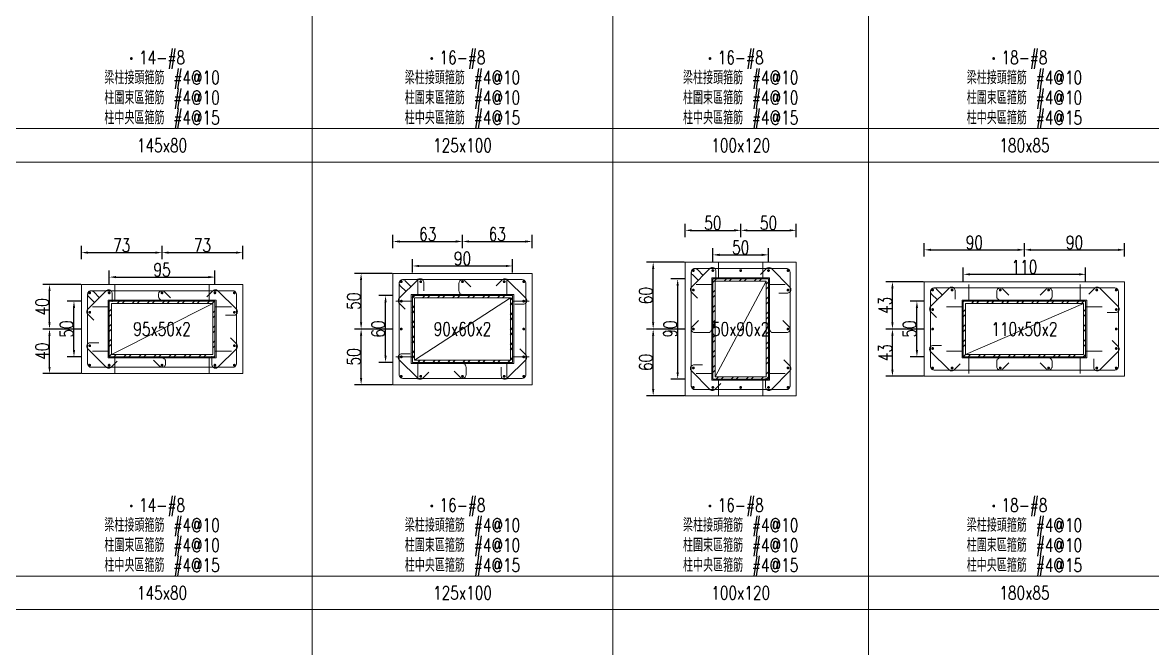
# Model space of a CAD drawing. Header units: millimetres. Extents: x 0 to 3905, y 0 to 8880.
# Drawn here: x 920 to 1935, y 7201 to 7763 of the extents above; entities that cross this region are included whole.
import ezdxf
from ezdxf.enums import TextEntityAlignment as Align

# ---------------------------------------------------------------- set-up
doc = ezdxf.new("R2010")
doc.units = ezdxf.units.MM
doc.layers.get('DEFPOINTS').update_dxf_attribs({"color": 3})
for name, color, linetype in [('Hatch線', 6, 'Continuous'), ('主筋斷面', 2, 'Continuous'), ('文字-主筋根數', 7, 'Continuous'), ('文字-剪力筋 中央區', 7, 'Continuous'), ('文字-剪力筋-BC', 7, 'Continuous'), ('文字-剪力筋-圍束區', 7, 'Continuous'), ('文字-斷面尺寸', 7, 'Continuous'), ('文字-輔助字', 7, 'Continuous'), ('柱斷面線', 4, 'Continuous'), ('標註字', 4, 'Continuous'), ('箍筋線', 1, 'Continuous'), ('網格線', 7, 'Continuous'), ('鋼柱', 11, 'Continuous')]:
    doc.layers.add(name, color=color, linetype=linetype)
doc.styles.add('note', font='txt.shx', dxfattribs={"width": 0.75, "height": 12})
doc.styles.add('txt', font='txt.shx', dxfattribs={"height": 0.2, "bigfont": 'chineset.shx'})
doc.dimstyles.new('RCAD_DIM', dxfattribs={"dimtxt": 12, "dimasz": 6, "dimexe": 6, "dimexo": 0.625, "dimtad": 1, "dimdec": 0, "dimdsep": 46, "dimtxsty": 'note', "dimcen": 2.5, "dimclrd": 256, "dimclre": 256, "dimclrt": 256, "dimadec": 0, "dimazin": 0, "dimtfac": 1, "dimtmove": 0, "dimatfit": 3, "dimfxl": 0, "dimtolj": 1, "dimarcsym": 0})

# ---------------------------------------------------------------- blocks, each defined once
blk = doc.blocks.new('*D654')
at = {"layer": 'DEFPOINTS', "color": 0}
for p in [(1092.5, 7534.625), (997.5, 7528), (1092.5, 7528)]:
    blk.add_point(p, dxfattribs=at)
at = {"layer": '標註字', "lineweight": -2}
for p, q in [((997.5, 7528.625), (997.5, 7540.625)), ((1003.5, 7534.625), (1086.5, 7534.625)), ((1092.5, 7528.625), (1092.5, 7540.625))]:
    blk.add_line(p, q, dxfattribs=at)
at = {"layer": '標註字'}
for points in [[(1003.5, 7535.625), (1003.5, 7533.625), (997.5, 7534.625)], [(1086.5, 7533.625), (1086.5, 7535.625), (1092.5, 7534.625)]]:
    blk.add_solid(points, dxfattribs=at)
at = {"layer": '標註字', "insert": (1045, 7541.25), "char_height": 12, "attachment_point": 5, "style": 'note'}
blk.add_mtext('\\A1;95', dxfattribs=at)
blk = doc.blocks.new('*D655')
at = {"layer": 'DEFPOINTS', "color": 0}
for p in [(965.875, 7513), (972.5, 7513), (972.5, 7463)]:
    blk.add_point(p, dxfattribs=at)
at = {"layer": '標註字', "lineweight": -2}
for p, q in [((971.875, 7513), (959.875, 7513)), ((965.875, 7469), (965.875, 7507)), ((971.875, 7463), (959.875, 7463))]:
    blk.add_line(p, q, dxfattribs=at)
at = {"layer": '標註字'}
for points in [[(966.875, 7507), (964.875, 7507), (965.875, 7513)], [(964.875, 7469), (966.875, 7469), (965.875, 7463)]]:
    blk.add_solid(points, dxfattribs=at)
at = {"layer": '標註字', "insert": (959.25, 7488), "char_height": 12, "attachment_point": 5, "rotation": 90, "style": 'note'}
blk.add_mtext('\\A1;50', dxfattribs=at)
blk = doc.blocks.new('*D656')
at = {"layer": 'DEFPOINTS', "color": 0}
for p in [(1045, 7556.625), (972.5, 7550), (1045, 7550)]:
    blk.add_point(p, dxfattribs=at)
at = {"layer": '標註字', "lineweight": -2}
for p, q in [((972.5, 7550.625), (972.5, 7562.625)), ((978.5, 7556.625), (1039, 7556.625)), ((1045, 7550.625), (1045, 7562.625))]:
    blk.add_line(p, q, dxfattribs=at)
at = {"layer": '標註字'}
for points in [[(978.5, 7557.625), (978.5, 7555.625), (972.5, 7556.625)], [(1039, 7555.625), (1039, 7557.625), (1045, 7556.625)]]:
    blk.add_solid(points, dxfattribs=at)
at = {"layer": '標註字', "insert": (1008.75, 7563.25), "char_height": 12, "attachment_point": 5, "style": 'note'}
blk.add_mtext('\\A1;73', dxfattribs=at)
blk = doc.blocks.new('*D657')
at = {"layer": 'DEFPOINTS', "color": 0}
for p in [(1117.5, 7556.625), (1045, 7550), (1117.5, 7550)]:
    blk.add_point(p, dxfattribs=at)
at = {"layer": '標註字', "lineweight": -2}
for p, q in [((1045, 7550.625), (1045, 7562.625)), ((1051, 7556.625), (1111.5, 7556.625)), ((1117.5, 7550.625), (1117.5, 7562.625))]:
    blk.add_line(p, q, dxfattribs=at)
at = {"layer": '標註字'}
for points in [[(1051, 7557.625), (1051, 7555.625), (1045, 7556.625)], [(1111.5, 7555.625), (1111.5, 7557.625), (1117.5, 7556.625)]]:
    blk.add_solid(points, dxfattribs=at)
at = {"layer": '標註字', "insert": (1081.25, 7563.25), "char_height": 12, "attachment_point": 5, "style": 'note'}
blk.add_mtext('\\A1;73', dxfattribs=at)
blk = doc.blocks.new('*D658')
at = {"layer": 'DEFPOINTS', "color": 0}
for p in [(943.875, 7488), (972.5, 7488), (972.5, 7448)]:
    blk.add_point(p, dxfattribs=at)
at = {"layer": '標註字', "lineweight": -2}
for p, q in [((971.875, 7488), (937.875, 7488)), ((943.875, 7454), (943.875, 7482)), ((971.875, 7448), (937.875, 7448))]:
    blk.add_line(p, q, dxfattribs=at)
at = {"layer": '標註字'}
for points in [[(944.875, 7482), (942.875, 7482), (943.875, 7488)], [(942.875, 7454), (944.875, 7454), (943.875, 7448)]]:
    blk.add_solid(points, dxfattribs=at)
at = {"layer": '標註字', "insert": (937.25, 7468), "char_height": 12, "attachment_point": 5, "rotation": 90, "style": 'note'}
blk.add_mtext('\\A1;40', dxfattribs=at)
blk = doc.blocks.new('*D659')
at = {"layer": 'DEFPOINTS', "color": 0}
for p in [(943.875, 7528), (972.5, 7528), (972.5, 7488)]:
    blk.add_point(p, dxfattribs=at)
at = {"layer": '標註字', "lineweight": -2}
for p, q in [((971.875, 7528), (937.875, 7528)), ((943.875, 7494), (943.875, 7522)), ((971.875, 7488), (937.875, 7488))]:
    blk.add_line(p, q, dxfattribs=at)
at = {"layer": '標註字'}
for points in [[(944.875, 7522), (942.875, 7522), (943.875, 7528)], [(942.875, 7494), (944.875, 7494), (943.875, 7488)]]:
    blk.add_solid(points, dxfattribs=at)
at = {"layer": '標註字', "insert": (937.25, 7508), "char_height": 12, "attachment_point": 5, "rotation": 90, "style": 'note'}
blk.add_mtext('\\A1;40', dxfattribs=at)
blk = doc.blocks.new('Circle_Filled')
at = {"const_width": 0.5}
blk.add_lwpolyline([(-0.25, 0, 1), (0.25, 0, 1)], format="xyb", close=True, dxfattribs=at)
blk = doc.blocks.new('*D786')
at = {"layer": 'DEFPOINTS', "color": 0}
for p in [(1360, 7544.625), (1270, 7538), (1360, 7538)]:
    blk.add_point(p, dxfattribs=at)
at = {"layer": '標註字', "lineweight": -2}
for p, q in [((1270, 7538.625), (1270, 7550.625)), ((1276, 7544.625), (1354, 7544.625)), ((1360, 7538.625), (1360, 7550.625))]:
    blk.add_line(p, q, dxfattribs=at)
at = {"layer": '標註字'}
for points in [[(1276, 7545.625), (1276, 7543.625), (1270, 7544.625)], [(1354, 7543.625), (1354, 7545.625), (1360, 7544.625)]]:
    blk.add_solid(points, dxfattribs=at)
at = {"layer": '標註字', "insert": (1315, 7551.25), "char_height": 12, "attachment_point": 5, "style": 'note'}
blk.add_mtext('\\A1;90', dxfattribs=at)
blk = doc.blocks.new('*D787')
at = {"layer": 'DEFPOINTS', "color": 0}
for p in [(1245.875, 7518), (1252.5, 7518), (1252.5, 7458)]:
    blk.add_point(p, dxfattribs=at)
at = {"layer": '標註字', "lineweight": -2}
for p, q in [((1251.875, 7518), (1239.875, 7518)), ((1245.875, 7464), (1245.875, 7512)), ((1251.875, 7458), (1239.875, 7458))]:
    blk.add_line(p, q, dxfattribs=at)
at = {"layer": '標註字'}
for points in [[(1246.875, 7512), (1244.875, 7512), (1245.875, 7518)], [(1244.875, 7464), (1246.875, 7464), (1245.875, 7458)]]:
    blk.add_solid(points, dxfattribs=at)
at = {"layer": '標註字', "insert": (1239.25, 7488), "char_height": 12, "attachment_point": 5, "rotation": 90, "style": 'note'}
blk.add_mtext('\\A1;60', dxfattribs=at)
blk = doc.blocks.new('*D788')
at = {"layer": 'DEFPOINTS', "color": 0}
for p in [(1315, 7566.625), (1252.5, 7560), (1315, 7560)]:
    blk.add_point(p, dxfattribs=at)
at = {"layer": '標註字', "lineweight": -2}
for p, q in [((1252.5, 7560.625), (1252.5, 7572.625)), ((1258.5, 7566.625), (1309, 7566.625)), ((1315, 7560.625), (1315, 7572.625))]:
    blk.add_line(p, q, dxfattribs=at)
at = {"layer": '標註字'}
for points in [[(1258.5, 7567.625), (1258.5, 7565.625), (1252.5, 7566.625)], [(1309, 7565.625), (1309, 7567.625), (1315, 7566.625)]]:
    blk.add_solid(points, dxfattribs=at)
at = {"layer": '標註字', "insert": (1283.75, 7573.25), "char_height": 12, "attachment_point": 5, "style": 'note'}
blk.add_mtext('\\A1;63', dxfattribs=at)
blk = doc.blocks.new('*D789')
at = {"layer": 'DEFPOINTS', "color": 0}
for p in [(1377.5, 7566.625), (1315, 7560), (1377.5, 7560)]:
    blk.add_point(p, dxfattribs=at)
at = {"layer": '標註字', "lineweight": -2}
for p, q in [((1315, 7560.625), (1315, 7572.625)), ((1321, 7566.625), (1371.5, 7566.625)), ((1377.5, 7560.625), (1377.5, 7572.625))]:
    blk.add_line(p, q, dxfattribs=at)
at = {"layer": '標註字'}
for points in [[(1321, 7567.625), (1321, 7565.625), (1315, 7566.625)], [(1371.5, 7565.625), (1371.5, 7567.625), (1377.5, 7566.625)]]:
    blk.add_solid(points, dxfattribs=at)
at = {"layer": '標註字', "insert": (1346.25, 7573.25), "char_height": 12, "attachment_point": 5, "style": 'note'}
blk.add_mtext('\\A1;63', dxfattribs=at)
blk = doc.blocks.new('*D790')
at = {"layer": 'DEFPOINTS', "color": 0}
for p in [(1223.875, 7488), (1252.5, 7488), (1252.5, 7438)]:
    blk.add_point(p, dxfattribs=at)
at = {"layer": '標註字', "lineweight": -2}
for p, q in [((1251.875, 7488), (1217.875, 7488)), ((1223.875, 7444), (1223.875, 7482)), ((1251.875, 7438), (1217.875, 7438))]:
    blk.add_line(p, q, dxfattribs=at)
at = {"layer": '標註字'}
for points in [[(1224.875, 7482), (1222.875, 7482), (1223.875, 7488)], [(1222.875, 7444), (1224.875, 7444), (1223.875, 7438)]]:
    blk.add_solid(points, dxfattribs=at)
at = {"layer": '標註字', "insert": (1217.25, 7463), "char_height": 12, "attachment_point": 5, "rotation": 90, "style": 'note'}
blk.add_mtext('\\A1;50', dxfattribs=at)
blk = doc.blocks.new('*D791')
at = {"layer": 'DEFPOINTS', "color": 0}
for p in [(1223.875, 7538), (1252.5, 7538), (1252.5, 7488)]:
    blk.add_point(p, dxfattribs=at)
at = {"layer": '標註字', "lineweight": -2}
for p, q in [((1251.875, 7538), (1217.875, 7538)), ((1223.875, 7494), (1223.875, 7532)), ((1251.875, 7488), (1217.875, 7488))]:
    blk.add_line(p, q, dxfattribs=at)
at = {"layer": '標註字'}
for points in [[(1224.875, 7532), (1222.875, 7532), (1223.875, 7538)], [(1222.875, 7494), (1224.875, 7494), (1223.875, 7488)]]:
    blk.add_solid(points, dxfattribs=at)
at = {"layer": '標註字', "insert": (1217.25, 7513), "char_height": 12, "attachment_point": 5, "rotation": 90, "style": 'note'}
blk.add_mtext('\\A1;50', dxfattribs=at)
blk = doc.blocks.new('*D918')
at = {"layer": 'DEFPOINTS', "color": 0}
for p in [(1590, 7554.625), (1540, 7548), (1590, 7548)]:
    blk.add_point(p, dxfattribs=at)
at = {"layer": '標註字', "lineweight": -2}
for p, q in [((1540, 7548.625), (1540, 7560.625)), ((1546, 7554.625), (1584, 7554.625)), ((1590, 7548.625), (1590, 7560.625))]:
    blk.add_line(p, q, dxfattribs=at)
at = {"layer": '標註字'}
for points in [[(1546, 7555.625), (1546, 7553.625), (1540, 7554.625)], [(1584, 7553.625), (1584, 7555.625), (1590, 7554.625)]]:
    blk.add_solid(points, dxfattribs=at)
at = {"layer": '標註字', "insert": (1565, 7561.25), "char_height": 12, "attachment_point": 5, "style": 'note'}
blk.add_mtext('\\A1;50', dxfattribs=at)
blk = doc.blocks.new('*D919')
at = {"layer": 'DEFPOINTS', "color": 0}
for p in [(1508.375, 7533), (1515, 7533), (1515, 7443)]:
    blk.add_point(p, dxfattribs=at)
at = {"layer": '標註字', "lineweight": -2}
for p, q in [((1514.375, 7533), (1502.375, 7533)), ((1508.375, 7449), (1508.375, 7527)), ((1514.375, 7443), (1502.375, 7443))]:
    blk.add_line(p, q, dxfattribs=at)
at = {"layer": '標註字'}
for points in [[(1509.375, 7527), (1507.375, 7527), (1508.375, 7533)], [(1507.375, 7449), (1509.375, 7449), (1508.375, 7443)]]:
    blk.add_solid(points, dxfattribs=at)
at = {"layer": '標註字', "insert": (1501.75, 7488), "char_height": 12, "attachment_point": 5, "rotation": 90, "style": 'note'}
blk.add_mtext('\\A1;90', dxfattribs=at)
blk = doc.blocks.new('*D920')
at = {"layer": 'DEFPOINTS', "color": 0}
for p in [(1565, 7576.625), (1515, 7570), (1565, 7570)]:
    blk.add_point(p, dxfattribs=at)
at = {"layer": '標註字', "lineweight": -2}
for p, q in [((1515, 7570.625), (1515, 7582.625)), ((1521, 7576.625), (1559, 7576.625)), ((1565, 7570.625), (1565, 7582.625))]:
    blk.add_line(p, q, dxfattribs=at)
at = {"layer": '標註字'}
for points in [[(1521, 7577.625), (1521, 7575.625), (1515, 7576.625)], [(1559, 7575.625), (1559, 7577.625), (1565, 7576.625)]]:
    blk.add_solid(points, dxfattribs=at)
at = {"layer": '標註字', "insert": (1540, 7583.25), "char_height": 12, "attachment_point": 5, "style": 'note'}
blk.add_mtext('\\A1;50', dxfattribs=at)
blk = doc.blocks.new('*D921')
at = {"layer": 'DEFPOINTS', "color": 0}
for p in [(1615, 7576.625), (1565, 7570), (1615, 7570)]:
    blk.add_point(p, dxfattribs=at)
at = {"layer": '標註字', "lineweight": -2}
for p, q in [((1565, 7570.625), (1565, 7582.625)), ((1571, 7576.625), (1609, 7576.625)), ((1615, 7570.625), (1615, 7582.625))]:
    blk.add_line(p, q, dxfattribs=at)
at = {"layer": '標註字'}
for points in [[(1571, 7577.625), (1571, 7575.625), (1565, 7576.625)], [(1609, 7575.625), (1609, 7577.625), (1615, 7576.625)]]:
    blk.add_solid(points, dxfattribs=at)
at = {"layer": '標註字', "insert": (1590, 7583.25), "char_height": 12, "attachment_point": 5, "style": 'note'}
blk.add_mtext('\\A1;50', dxfattribs=at)
blk = doc.blocks.new('*D922')
at = {"layer": 'DEFPOINTS', "color": 0}
for p in [(1486.375, 7488), (1515, 7488), (1515, 7428)]:
    blk.add_point(p, dxfattribs=at)
at = {"layer": '標註字', "lineweight": -2}
for p, q in [((1514.375, 7488), (1480.375, 7488)), ((1486.375, 7434), (1486.375, 7482)), ((1514.375, 7428), (1480.375, 7428))]:
    blk.add_line(p, q, dxfattribs=at)
at = {"layer": '標註字'}
for points in [[(1487.375, 7482), (1485.375, 7482), (1486.375, 7488)], [(1485.375, 7434), (1487.375, 7434), (1486.375, 7428)]]:
    blk.add_solid(points, dxfattribs=at)
at = {"layer": '標註字', "insert": (1479.75, 7458), "char_height": 12, "attachment_point": 5, "rotation": 90, "style": 'note'}
blk.add_mtext('\\A1;60', dxfattribs=at)
blk = doc.blocks.new('*D923')
at = {"layer": 'DEFPOINTS', "color": 0}
for p in [(1486.375, 7548), (1515, 7548), (1515, 7488)]:
    blk.add_point(p, dxfattribs=at)
at = {"layer": '標註字', "lineweight": -2}
for p, q in [((1514.375, 7548), (1480.375, 7548)), ((1486.375, 7494), (1486.375, 7542)), ((1514.375, 7488), (1480.375, 7488))]:
    blk.add_line(p, q, dxfattribs=at)
at = {"layer": '標註字'}
for points in [[(1487.375, 7542), (1485.375, 7542), (1486.375, 7548)], [(1485.375, 7494), (1487.375, 7494), (1486.375, 7488)]]:
    blk.add_solid(points, dxfattribs=at)
at = {"layer": '標註字', "insert": (1479.75, 7518), "char_height": 12, "attachment_point": 5, "rotation": 90, "style": 'note'}
blk.add_mtext('\\A1;60', dxfattribs=at)
blk = doc.blocks.new('*D1050')
at = {"layer": 'DEFPOINTS', "color": 0}
for p in [(1875, 7537.125), (1765, 7530.5), (1875, 7530.5)]:
    blk.add_point(p, dxfattribs=at)
at = {"layer": '標註字', "lineweight": -2}
for p, q in [((1765, 7531.125), (1765, 7543.125)), ((1771, 7537.125), (1869, 7537.125)), ((1875, 7531.125), (1875, 7543.125))]:
    blk.add_line(p, q, dxfattribs=at)
at = {"layer": '標註字'}
for points in [[(1771, 7538.125), (1771, 7536.125), (1765, 7537.125)], [(1869, 7536.125), (1869, 7538.125), (1875, 7537.125)]]:
    blk.add_solid(points, dxfattribs=at)
at = {"layer": '標註字', "insert": (1820, 7543.75), "char_height": 12, "attachment_point": 5, "style": 'note'}
blk.add_mtext('\\A1;110', dxfattribs=at)
blk = doc.blocks.new('*D1051')
at = {"layer": 'DEFPOINTS', "color": 0}
for p in [(1723.375, 7513), (1730, 7513), (1730, 7463)]:
    blk.add_point(p, dxfattribs=at)
at = {"layer": '標註字', "lineweight": -2}
for p, q in [((1729.375, 7513), (1717.375, 7513)), ((1723.375, 7469), (1723.375, 7507)), ((1729.375, 7463), (1717.375, 7463))]:
    blk.add_line(p, q, dxfattribs=at)
at = {"layer": '標註字'}
for points in [[(1724.375, 7507), (1722.375, 7507), (1723.375, 7513)], [(1722.375, 7469), (1724.375, 7469), (1723.375, 7463)]]:
    blk.add_solid(points, dxfattribs=at)
at = {"layer": '標註字', "insert": (1716.75, 7488), "char_height": 12, "attachment_point": 5, "rotation": 90, "style": 'note'}
blk.add_mtext('\\A1;50', dxfattribs=at)
blk = doc.blocks.new('*D1052')
at = {"layer": 'DEFPOINTS', "color": 0}
for p in [(1820, 7559.125), (1730, 7552.5), (1820, 7552.5)]:
    blk.add_point(p, dxfattribs=at)
at = {"layer": '標註字', "lineweight": -2}
for p, q in [((1730, 7553.125), (1730, 7565.125)), ((1820, 7553.125), (1820, 7565.125)), ((1736, 7559.125), (1814, 7559.125))]:
    blk.add_line(p, q, dxfattribs=at)
at = {"layer": '標註字'}
for points in [[(1736, 7560.125), (1736, 7558.125), (1730, 7559.125)], [(1814, 7558.125), (1814, 7560.125), (1820, 7559.125)]]:
    blk.add_solid(points, dxfattribs=at)
at = {"layer": '標註字', "insert": (1775, 7565.75), "char_height": 12, "attachment_point": 5, "style": 'note'}
blk.add_mtext('\\A1;90', dxfattribs=at)
blk = doc.blocks.new('*D1053')
at = {"layer": 'DEFPOINTS', "color": 0}
for p in [(1910, 7559.125), (1820, 7552.5), (1910, 7552.5)]:
    blk.add_point(p, dxfattribs=at)
at = {"layer": '標註字', "lineweight": -2}
for p, q in [((1820, 7553.125), (1820, 7565.125)), ((1910, 7553.125), (1910, 7565.125)), ((1826, 7559.125), (1904, 7559.125))]:
    blk.add_line(p, q, dxfattribs=at)
at = {"layer": '標註字'}
for points in [[(1826, 7560.125), (1826, 7558.125), (1820, 7559.125)], [(1904, 7558.125), (1904, 7560.125), (1910, 7559.125)]]:
    blk.add_solid(points, dxfattribs=at)
at = {"layer": '標註字', "insert": (1865, 7565.75), "char_height": 12, "attachment_point": 5, "style": 'note'}
blk.add_mtext('\\A1;90', dxfattribs=at)
blk = doc.blocks.new('*D1054')
at = {"layer": 'DEFPOINTS', "color": 0}
for p in [(1701.375, 7488), (1730, 7488), (1730, 7445.5)]:
    blk.add_point(p, dxfattribs=at)
at = {"layer": '標註字', "lineweight": -2}
for p, q in [((1729.375, 7488), (1695.375, 7488)), ((1701.375, 7451.5), (1701.375, 7482)), ((1729.375, 7445.5), (1695.375, 7445.5))]:
    blk.add_line(p, q, dxfattribs=at)
at = {"layer": '標註字'}
for points in [[(1702.375, 7482), (1700.375, 7482), (1701.375, 7488)], [(1700.375, 7451.5), (1702.375, 7451.5), (1701.375, 7445.5)]]:
    blk.add_solid(points, dxfattribs=at)
at = {"layer": '標註字', "insert": (1694.75, 7466.75), "char_height": 12, "attachment_point": 5, "rotation": 90, "style": 'note'}
blk.add_mtext('\\A1;43', dxfattribs=at)
blk = doc.blocks.new('*D1055')
at = {"layer": 'DEFPOINTS', "color": 0}
for p in [(1701.375, 7530.5), (1730, 7530.5), (1730, 7488)]:
    blk.add_point(p, dxfattribs=at)
at = {"layer": '標註字', "lineweight": -2}
for p, q in [((1729.375, 7530.5), (1695.375, 7530.5)), ((1701.375, 7494), (1701.375, 7524.5)), ((1729.375, 7488), (1695.375, 7488))]:
    blk.add_line(p, q, dxfattribs=at)
at = {"layer": '標註字'}
for points in [[(1702.375, 7524.5), (1700.375, 7524.5), (1701.375, 7530.5)], [(1700.375, 7494), (1702.375, 7494), (1701.375, 7488)]]:
    blk.add_solid(points, dxfattribs=at)
at = {"layer": '標註字', "insert": (1694.75, 7509.25), "char_height": 12, "attachment_point": 5, "rotation": 90, "style": 'note'}
blk.add_mtext('\\A1;43', dxfattribs=at)

msp = doc.modelspace()

# ---------------------------------------------------------------- hatches: boundary and pattern name
at = {"layer": 'Hatch線'}
h = msp.add_hatch(dxfattribs=at)
h.set_pattern_fill('ANSI32', color=256, style=0)
h.paths.add_polyline_path([(1540, 7443), (1590, 7443), (1590, 7533), (1540, 7533)], flags=17)
h.paths.add_polyline_path([(1542, 7445), (1542, 7531), (1588, 7531), (1588, 7445)])
h = msp.add_hatch(dxfattribs=at)
h.set_pattern_fill('ANSI32', color=256, style=0)
h.paths.add_polyline_path([(1270, 7458), (1360, 7458), (1360, 7518), (1270, 7518)], flags=17)
h.paths.add_polyline_path([(1272, 7460), (1272, 7516), (1358, 7516), (1358, 7460)])
h = msp.add_hatch(dxfattribs=at)
h.set_pattern_fill('ANSI32', color=256, style=0)
h.paths.add_polyline_path([(997.5, 7463), (1092.5, 7463), (1092.5, 7513), (997.5, 7513)], flags=17)
h.paths.add_polyline_path([(999.5, 7465), (999.5, 7511), (1090.5, 7511), (1090.5, 7465)])
h = msp.add_hatch(dxfattribs=at)
h.set_pattern_fill('ANSI32', color=256, style=0)
h.paths.add_polyline_path([(1765, 7463), (1875, 7463), (1875, 7513), (1765, 7513)], flags=17)
h.paths.add_polyline_path([(1767, 7465), (1767, 7511), (1873, 7511), (1873, 7465)])

# ---------------------------------------------------------------- linework, layer by layer
at = {"layer": 'DEFPOINTS', "lineweight": 5}
for points in [[(1545, 7533), (1545, 7548)], [(1585, 7533), (1585, 7548)], [(1540, 7442), (1591, 7442), (1591, 7534), (1539, 7534), (1539, 7442), (1540, 7442)], [(1002.5, 7513), (1002.5, 7528)], [(1087.5, 7513), (1087.5, 7528)], [(1275, 7518), (1275, 7533)], [(1355, 7518), (1355, 7533)], [(1540, 7528), (1525, 7528)], [(1542, 7445), (1588, 7531)], [(1590, 7528), (1605, 7528)], [(1770, 7513), (1770, 7528)], [(1870, 7513), (1870, 7528)], [(997.5, 7462), (1093.5, 7462), (1093.5, 7514), (996.5, 7514), (996.5, 7462), (997.5, 7462)], [(1270, 7457), (1361, 7457), (1361, 7519), (1269, 7519), (1269, 7457), (1270, 7457)], [(1272, 7460), (1358, 7516)], [(1765, 7462), (1876, 7462), (1876, 7514), (1764, 7514), (1764, 7462), (1765, 7462)], [(997.5, 7508), (982.5, 7508)], [(999.5, 7465), (1090.5, 7511)], [(1092.5, 7508), (1107.5, 7508)], [(1270, 7513), (1255, 7513)], [(1360, 7513), (1375, 7513)], [(1765, 7508), (1750, 7508)], [(1767, 7465), (1873, 7511)], [(1875, 7508), (1890, 7508)], [(997.5, 7468), (982.5, 7468)], [(1002.5, 7463), (1002.5, 7448)], [(1087.5, 7463), (1087.5, 7448)], [(1092.5, 7468), (1107.5, 7468)], [(1270, 7463), (1255, 7463)], [(1360, 7463), (1375, 7463)], [(1765, 7468), (1750, 7468)], [(1770, 7463), (1770, 7448)], [(1870, 7463), (1870, 7448)], [(1875, 7468), (1890, 7468)], [(1275, 7458), (1275, 7443)], [(1355, 7458), (1355, 7443)], [(1540, 7448), (1525, 7448)], [(1545, 7443), (1545, 7428)], [(1585, 7443), (1585, 7428)], [(1590, 7448), (1605, 7448)]]:
    msp.add_lwpolyline(points, dxfattribs=at)
at = {"layer": '柱斷面線', "lineweight": 5}
for points in [[(1515, 7428), (1615, 7428), (1615, 7548), (1515, 7548), (1515, 7428)], [(1252.5, 7438), (1377.5, 7438), (1377.5, 7538), (1252.5, 7538), (1252.5, 7438)], [(972.5, 7448), (1117.5, 7448), (1117.5, 7528), (972.5, 7528), (972.5, 7448)], [(1730, 7445.5), (1910, 7445.5), (1910, 7530.5), (1730, 7530.5), (1730, 7445.5)]]:
    msp.add_lwpolyline(points, dxfattribs=at)
at = {"layer": '箍筋線', "lineweight": 5}
for points in [[(1542.7, 7532.4), (1542.7, 7540), (1542.7, 7540.5), (1542.5, 7541.1), (1542.3, 7541.5), (1542, 7542), (1541.7, 7542.4), (1541.2, 7542.7), (1540.8, 7542.9), (1540.3, 7543.1), (1539.7, 7543.2), (1539.2, 7543.2), (1538.7, 7543.1), (1538.2, 7542.9), (1537.7, 7542.6), (1537.3, 7542.3), (1520.7, 7525.7), (1520.4, 7525.3), (1520.1, 7524.8), (1519.9, 7524.3), (1519.8, 7523.7), (1519.8, 7523.2), (1519.9, 7522.6), (1520.1, 7522.1), (1520.4, 7521.6), (1520.7, 7521.2), (1526.1, 7515.8)], [(1531.4, 7536), (1526.1, 7541.4), (1525.6, 7541.8), (1525.2, 7542.1), (1524.7, 7542.2), (1524.2, 7542.3), (1523.6, 7542.4), (1523.1, 7542.3), (1522.6, 7542.1), (1522.1, 7541.9), (1521.7, 7541.6), (1521.3, 7541.2), (1521, 7540.7), (1520.8, 7540.2), (1520.7, 7539.7), (1520.6, 7539.2), (1520.6, 7436.8), (1520.7, 7436.3), (1520.8, 7435.7), (1521.1, 7435.2), (1521.4, 7434.8), (1521.8, 7434.4), (1522.2, 7434.1), (1522.7, 7433.8), (1523.3, 7433.7), (1523.8, 7433.6), (1606.2, 7433.6), (1606.7, 7433.7), (1607.3, 7433.8), (1607.8, 7434.1), (1608.2, 7434.4), (1608.6, 7434.8), (1608.9, 7435.2), (1609.2, 7435.7), (1609.3, 7436.3), (1609.4, 7436.8), (1609.4, 7539.2), (1609.3, 7539.7), (1609.2, 7540.3), (1608.9, 7540.8), (1608.6, 7541.2), (1608.2, 7541.6), (1607.8, 7541.9), (1607.3, 7542.2), (1606.7, 7542.3), (1606.2, 7542.4), (1523.8, 7542.4), (1523.3, 7542.3), (1522.8, 7542.2), (1522.3, 7542), (1521.8, 7541.7), (1521.4, 7541.3), (1521.1, 7540.9), (1520.9, 7540.4), (1520.7, 7539.9), (1520.6, 7539.4), (1520.7, 7538.8), (1520.8, 7538.3), (1520.9, 7537.8), (1521.2, 7537.4), (1521.6, 7536.9), (1527, 7531.6)], [(1599.4, 7520.3), (1607, 7520.3), (1607.5, 7520.3), (1608.1, 7520.5), (1608.5, 7520.7), (1609, 7521), (1609.4, 7521.3), (1609.7, 7521.8), (1609.9, 7522.2), (1610.1, 7522.7), (1610.2, 7523.3), (1610.2, 7523.8), (1610.1, 7524.3), (1609.9, 7524.8), (1609.6, 7525.3), (1609.3, 7525.7), (1592.7, 7542.3), (1592.3, 7542.6), (1591.8, 7542.9), (1591.3, 7543.1), (1590.7, 7543.2), (1590.2, 7543.2), (1589.6, 7543.1), (1589.1, 7542.9), (1588.6, 7542.6), (1588.2, 7542.3), (1582.8, 7536.9)], [(1280.2, 7522.4), (1280.2, 7530), (1280.2, 7530.5), (1280, 7531.1), (1279.8, 7531.5), (1279.5, 7532), (1279.2, 7532.4), (1278.7, 7532.7), (1278.3, 7532.9), (1277.8, 7533.1), (1277.2, 7533.2), (1276.7, 7533.2), (1276.2, 7533.1), (1275.7, 7532.9), (1275.2, 7532.6), (1274.8, 7532.3), (1258.2, 7515.7), (1257.9, 7515.3), (1257.6, 7514.8), (1257.4, 7514.3), (1257.3, 7513.7), (1257.3, 7513.2), (1257.4, 7512.6), (1257.6, 7512.1), (1257.9, 7511.6), (1258.2, 7511.2), (1263.6, 7505.8)], [(1268.9, 7526), (1263.6, 7531.4), (1263.1, 7531.8), (1262.7, 7532.1), (1262.2, 7532.2), (1261.7, 7532.3), (1261.1, 7532.4), (1260.6, 7532.3), (1260.1, 7532.1), (1259.6, 7531.9), (1259.2, 7531.6), (1258.8, 7531.2), (1258.5, 7530.7), (1258.3, 7530.2), (1258.2, 7529.7), (1258.1, 7529.2), (1258.1, 7446.8), (1258.2, 7446.3), (1258.3, 7445.7), (1258.6, 7445.2), (1258.9, 7444.8), (1259.3, 7444.4), (1259.7, 7444.1), (1260.2, 7443.8), (1260.8, 7443.7), (1261.3, 7443.6), (1368.7, 7443.6), (1369.2, 7443.7), (1369.8, 7443.8), (1370.3, 7444.1), (1370.7, 7444.4), (1371.1, 7444.8), (1371.4, 7445.2), (1371.7, 7445.7), (1371.8, 7446.3), (1371.9, 7446.8), (1371.9, 7529.2), (1371.8, 7529.7), (1371.7, 7530.3), (1371.4, 7530.8), (1371.1, 7531.2), (1370.7, 7531.6), (1370.3, 7531.9), (1369.8, 7532.2), (1369.2, 7532.3), (1368.7, 7532.4), (1261.3, 7532.4), (1260.8, 7532.3), (1260.3, 7532.2), (1259.8, 7532), (1259.3, 7531.7), (1258.9, 7531.3), (1258.6, 7530.9), (1258.4, 7530.4), (1258.2, 7529.9), (1258.1, 7529.4), (1258.2, 7528.8), (1258.3, 7528.3), (1258.4, 7527.8), (1258.7, 7527.4), (1259.1, 7526.9), (1264.5, 7521.6)], [(1322.6, 7526), (1317.2, 7531.4), (1316.8, 7531.8), (1316.4, 7532.1), (1315.9, 7532.2), (1315.4, 7532.3), (1314.8, 7532.4), (1314.3, 7532.3), (1313.8, 7532.1), (1313.3, 7531.9), (1312.9, 7531.6), (1312.5, 7531.2), (1312.2, 7530.7), (1312, 7530.2), (1311.9, 7529.7), (1311.8, 7529.2), (1311.8, 7522.2), (1311.9, 7521.6), (1312, 7521.1), (1312.3, 7520.6), (1312.6, 7520.1), (1313, 7519.7), (1313.4, 7519.4), (1313.9, 7519.2), (1314.4, 7519), (1315, 7519), (1322.6, 7519)], [(1361.9, 7510.3), (1369.5, 7510.3), (1370, 7510.3), (1370.6, 7510.5), (1371, 7510.7), (1371.5, 7511), (1371.9, 7511.3), (1372.2, 7511.8), (1372.4, 7512.2), (1372.6, 7512.7), (1372.7, 7513.3), (1372.7, 7513.8), (1372.6, 7514.3), (1372.4, 7514.8), (1372.1, 7515.3), (1371.8, 7515.7), (1355.2, 7532.3), (1354.8, 7532.6), (1354.3, 7532.9), (1353.8, 7533.1), (1353.2, 7533.2), (1352.7, 7533.2), (1352.1, 7533.1), (1351.6, 7532.9), (1351.1, 7532.6), (1350.7, 7532.3), (1345.3, 7526.9)], [(1757.7, 7514.9), (1757.7, 7522.5), (1757.7, 7523), (1757.5, 7523.6), (1757.3, 7524), (1757, 7524.5), (1756.7, 7524.9), (1756.2, 7525.2), (1755.8, 7525.4), (1755.3, 7525.6), (1754.7, 7525.7), (1754.2, 7525.7), (1753.7, 7525.6), (1753.2, 7525.4), (1752.7, 7525.1), (1752.3, 7524.8), (1735.7, 7508.2), (1735.4, 7507.8), (1735.1, 7507.3), (1734.9, 7506.8), (1734.8, 7506.2), (1734.8, 7505.7), (1734.9, 7505.1), (1735.1, 7504.6), (1735.4, 7504.1), (1735.7, 7503.7), (1741.1, 7498.3)], [(1746.4, 7518.5), (1741.1, 7523.9), (1740.6, 7524.3), (1740.2, 7524.6), (1739.7, 7524.7), (1739.2, 7524.8), (1738.6, 7524.9), (1738.1, 7524.8), (1737.6, 7524.6), (1737.1, 7524.4), (1736.7, 7524.1), (1736.3, 7523.7), (1736, 7523.2), (1735.8, 7522.7), (1735.7, 7522.2), (1735.6, 7521.7), (1735.6, 7454.3), (1735.7, 7453.8), (1735.8, 7453.2), (1736.1, 7452.7), (1736.4, 7452.3), (1736.8, 7451.9), (1737.2, 7451.6), (1737.7, 7451.3), (1738.3, 7451.2), (1738.8, 7451.1), (1901.2, 7451.1), (1901.7, 7451.2), (1902.3, 7451.3), (1902.8, 7451.6), (1903.2, 7451.9), (1903.6, 7452.3), (1903.9, 7452.7), (1904.2, 7453.2), (1904.3, 7453.8), (1904.4, 7454.3), (1904.4, 7521.7), (1904.3, 7522.2), (1904.2, 7522.8), (1903.9, 7523.3), (1903.6, 7523.7), (1903.2, 7524.1), (1902.8, 7524.4), (1902.3, 7524.7), (1901.7, 7524.8), (1901.2, 7524.9), (1738.8, 7524.9), (1738.3, 7524.8), (1737.8, 7524.7), (1737.3, 7524.5), (1736.8, 7524.2), (1736.4, 7523.8), (1736.1, 7523.4), (1735.9, 7522.9), (1735.7, 7522.4), (1735.6, 7521.9), (1735.7, 7521.3), (1735.8, 7520.8), (1735.9, 7520.3), (1736.2, 7519.9), (1736.6, 7519.4), (1742, 7514.1)], [(1806, 7518.5), (1800.6, 7523.9), (1800.2, 7524.3), (1799.7, 7524.6), (1799.2, 7524.7), (1798.7, 7524.8), (1798.2, 7524.9), (1797.6, 7524.8), (1797.1, 7524.6), (1796.6, 7524.4), (1796.2, 7524.1), (1795.9, 7523.7), (1795.6, 7523.2), (1795.3, 7522.7), (1795.2, 7522.2), (1795.2, 7521.7), (1795.2, 7517.2), (1795.2, 7516.6), (1795.3, 7516.1), (1795.6, 7515.6), (1795.9, 7515.1), (1796.3, 7514.7), (1796.7, 7514.4), (1797.2, 7514.2), (1797.8, 7514), (1798.3, 7514), (1806, 7514)], [(1834, 7518.5), (1839.4, 7523.9), (1839.8, 7524.3), (1840.3, 7524.6), (1840.8, 7524.7), (1841.3, 7524.8), (1841.8, 7524.9), (1842.4, 7524.8), (1842.9, 7524.6), (1843.4, 7524.4), (1843.8, 7524.1), (1844.1, 7523.7), (1844.4, 7523.2), (1844.7, 7522.7), (1844.8, 7522.2), (1844.8, 7521.7), (1844.8, 7517.2), (1844.8, 7516.6), (1844.7, 7516.1), (1844.4, 7515.6), (1844.1, 7515.1), (1843.7, 7514.7), (1843.3, 7514.4), (1842.8, 7514.2), (1842.2, 7514), (1841.7, 7514), (1834, 7514)], [(1894.4, 7502.8), (1902, 7502.8), (1902.5, 7502.8), (1903.1, 7503), (1903.5, 7503.2), (1904, 7503.5), (1904.4, 7503.8), (1904.7, 7504.3), (1904.9, 7504.7), (1905.1, 7505.2), (1905.2, 7505.8), (1905.2, 7506.3), (1905.1, 7506.8), (1904.9, 7507.3), (1904.6, 7507.8), (1904.3, 7508.2), (1887.7, 7524.8), (1887.3, 7525.1), (1886.8, 7525.4), (1886.3, 7525.6), (1885.7, 7525.7), (1885.2, 7525.7), (1884.6, 7525.6), (1884.1, 7525.4), (1883.6, 7525.1), (1883.2, 7524.8), (1877.8, 7519.4)], [(1000.2, 7512.4), (1000.2, 7520), (1000.2, 7520.5), (1000, 7521.1), (999.8, 7521.5), (999.5, 7522), (999.2, 7522.4), (998.7, 7522.7), (998.3, 7522.9), (997.8, 7523.1), (997.2, 7523.2), (996.7, 7523.2), (996.2, 7523.1), (995.7, 7522.9), (995.2, 7522.6), (994.8, 7522.3), (978.2, 7505.7), (977.9, 7505.3), (977.6, 7504.8), (977.4, 7504.3), (977.3, 7503.7), (977.3, 7503.2), (977.4, 7502.6), (977.6, 7502.1), (977.9, 7501.6), (978.2, 7501.2), (983.6, 7495.8)], [(988.9, 7516), (983.6, 7521.4), (983.1, 7521.8), (982.7, 7522.1), (982.2, 7522.2), (981.7, 7522.3), (981.1, 7522.4), (980.6, 7522.3), (980.1, 7522.1), (979.6, 7521.9), (979.2, 7521.6), (978.8, 7521.2), (978.5, 7520.7), (978.3, 7520.2), (978.2, 7519.7), (978.1, 7519.2), (978.1, 7456.8), (978.2, 7456.3), (978.3, 7455.7), (978.6, 7455.2), (978.9, 7454.8), (979.3, 7454.4), (979.7, 7454.1), (980.2, 7453.8), (980.8, 7453.7), (981.3, 7453.6), (1108.7, 7453.6), (1109.2, 7453.7), (1109.8, 7453.8), (1110.3, 7454.1), (1110.7, 7454.4), (1111.1, 7454.8), (1111.4, 7455.2), (1111.7, 7455.7), (1111.8, 7456.3), (1111.9, 7456.8), (1111.9, 7519.2), (1111.8, 7519.7), (1111.7, 7520.3), (1111.4, 7520.8), (1111.1, 7521.2), (1110.7, 7521.6), (1110.3, 7521.9), (1109.8, 7522.2), (1109.2, 7522.3), (1108.7, 7522.4), (981.3, 7522.4), (980.8, 7522.3), (980.3, 7522.2), (979.8, 7522), (979.3, 7521.7), (978.9, 7521.3), (978.6, 7520.9), (978.4, 7520.4), (978.2, 7519.9), (978.1, 7519.4), (978.2, 7518.8), (978.3, 7518.3), (978.4, 7517.8), (978.7, 7517.4), (979.1, 7516.9), (984.5, 7511.6)], [(1052.6, 7516), (1047.2, 7521.4), (1046.8, 7521.8), (1046.4, 7522.1), (1045.9, 7522.2), (1045.4, 7522.3), (1044.8, 7522.4), (1044.3, 7522.3), (1043.8, 7522.1), (1043.3, 7521.9), (1042.9, 7521.6), (1042.5, 7521.2), (1042.2, 7520.7), (1042, 7520.2), (1041.9, 7519.7), (1041.8, 7519.2), (1041.8, 7517.2), (1041.9, 7516.6), (1042, 7516.1), (1042.3, 7515.6), (1042.6, 7515.1), (1043, 7514.7), (1043.4, 7514.4), (1043.9, 7514.2), (1044.4, 7514), (1045, 7514), (1052.6, 7514)], [(1101.9, 7500.3), (1109.5, 7500.3), (1110, 7500.3), (1110.6, 7500.5), (1111, 7500.7), (1111.5, 7501), (1111.9, 7501.3), (1112.2, 7501.8), (1112.4, 7502.2), (1112.6, 7502.7), (1112.7, 7503.3), (1112.7, 7503.8), (1112.6, 7504.3), (1112.4, 7504.8), (1112.1, 7505.3), (1111.8, 7505.7), (1095.2, 7522.3), (1094.8, 7522.6), (1094.3, 7522.9), (1093.8, 7523.1), (1093.2, 7523.2), (1092.7, 7523.2), (1092.1, 7523.1), (1091.6, 7522.9), (1091.1, 7522.6), (1090.7, 7522.3), (1085.3, 7516.9)], [(1527, 7495.6), (1521.6, 7490.2), (1521.2, 7489.8), (1520.9, 7489.4), (1520.8, 7488.9), (1520.7, 7488.4), (1520.6, 7487.8), (1520.7, 7487.3), (1520.9, 7486.8), (1521.1, 7486.3), (1521.4, 7485.9), (1521.8, 7485.5), (1522.3, 7485.2), (1522.8, 7485), (1523.3, 7484.9), (1523.8, 7484.8), (1535.8, 7484.8), (1536.4, 7484.9), (1536.9, 7485), (1537.4, 7485.3), (1537.9, 7485.6), (1538.3, 7486), (1538.6, 7486.4), (1538.8, 7486.9), (1539, 7487.4), (1539, 7488), (1539, 7495.6)], [(1603, 7495.6), (1608.4, 7490.2), (1608.8, 7489.8), (1609.1, 7489.4), (1609.2, 7488.9), (1609.3, 7488.4), (1609.4, 7487.8), (1609.3, 7487.3), (1609.1, 7486.8), (1608.9, 7486.3), (1608.6, 7485.9), (1608.2, 7485.5), (1607.7, 7485.2), (1607.2, 7485), (1606.7, 7484.9), (1606.2, 7484.8), (1594.2, 7484.8), (1593.6, 7484.9), (1593.1, 7485), (1592.6, 7485.3), (1592.1, 7485.6), (1591.7, 7486), (1591.4, 7486.4), (1591.2, 7486.9), (1591, 7487.4), (1591, 7488), (1591, 7495.6)], [(988.1, 7475.7), (980.5, 7475.7), (980, 7475.7), (979.4, 7475.5), (979, 7475.3), (978.5, 7475), (978.1, 7474.7), (977.8, 7474.2), (977.6, 7473.8), (977.4, 7473.3), (977.3, 7472.7), (977.3, 7472.2), (977.4, 7471.7), (977.6, 7471.2), (977.9, 7470.7), (978.2, 7470.3), (994.8, 7453.7), (995.2, 7453.4), (995.7, 7453.1), (996.2, 7452.9), (996.8, 7452.8), (997.3, 7452.8), (997.9, 7452.9), (998.4, 7453.1), (998.9, 7453.4), (999.3, 7453.7), (1004.7, 7459.1)], [(1089.8, 7463.6), (1089.8, 7456), (1089.8, 7455.5), (1090, 7454.9), (1090.2, 7454.5), (1090.5, 7454), (1090.8, 7453.6), (1091.3, 7453.3), (1091.7, 7453.1), (1092.2, 7452.9), (1092.8, 7452.8), (1093.3, 7452.8), (1093.8, 7452.9), (1094.3, 7453.1), (1094.8, 7453.4), (1095.2, 7453.7), (1111.8, 7470.3), (1112.1, 7470.7), (1112.4, 7471.2), (1112.6, 7471.7), (1112.7, 7472.3), (1112.7, 7472.8), (1112.6, 7473.4), (1112.4, 7473.9), (1112.1, 7474.4), (1111.8, 7474.8), (1106.4, 7480.2)], [(1745.6, 7473.2), (1738, 7473.2), (1737.5, 7473.2), (1736.9, 7473), (1736.5, 7472.8), (1736, 7472.5), (1735.6, 7472.2), (1735.3, 7471.7), (1735.1, 7471.3), (1734.9, 7470.8), (1734.8, 7470.2), (1734.8, 7469.7), (1734.9, 7469.2), (1735.1, 7468.7), (1735.4, 7468.2), (1735.7, 7467.8), (1752.3, 7451.2), (1752.7, 7450.9), (1753.2, 7450.6), (1753.7, 7450.4), (1754.3, 7450.3), (1754.8, 7450.3), (1755.4, 7450.4), (1755.9, 7450.6), (1756.4, 7450.9), (1756.8, 7451.2), (1762.2, 7456.6)], [(1882.3, 7461.1), (1882.3, 7453.5), (1882.3, 7453), (1882.5, 7452.4), (1882.7, 7452), (1883, 7451.5), (1883.3, 7451.1), (1883.8, 7450.8), (1884.2, 7450.6), (1884.7, 7450.4), (1885.3, 7450.3), (1885.8, 7450.3), (1886.3, 7450.4), (1886.8, 7450.6), (1887.3, 7450.9), (1887.7, 7451.2), (1904.3, 7467.8), (1904.6, 7468.2), (1904.9, 7468.7), (1905.1, 7469.2), (1905.2, 7469.8), (1905.2, 7470.3), (1905.1, 7470.9), (1904.9, 7471.4), (1904.6, 7471.9), (1904.3, 7472.3), (1898.9, 7477.7)], [(1268.1, 7465.7), (1260.5, 7465.7), (1260, 7465.7), (1259.4, 7465.5), (1259, 7465.3), (1258.5, 7465), (1258.1, 7464.7), (1257.8, 7464.2), (1257.6, 7463.8), (1257.4, 7463.3), (1257.3, 7462.7), (1257.3, 7462.2), (1257.4, 7461.7), (1257.6, 7461.2), (1257.9, 7460.7), (1258.2, 7460.3), (1274.8, 7443.7), (1275.2, 7443.4), (1275.7, 7443.1), (1276.2, 7442.9), (1276.8, 7442.8), (1277.3, 7442.8), (1277.9, 7442.9), (1278.4, 7443.1), (1278.9, 7443.4), (1279.3, 7443.7), (1284.7, 7449.1)], [(1349.8, 7453.6), (1349.8, 7446), (1349.8, 7445.5), (1350, 7444.9), (1350.2, 7444.5), (1350.5, 7444), (1350.8, 7443.6), (1351.3, 7443.3), (1351.7, 7443.1), (1352.2, 7442.9), (1352.8, 7442.8), (1353.3, 7442.8), (1353.8, 7442.9), (1354.3, 7443.1), (1354.8, 7443.4), (1355.2, 7443.7), (1371.8, 7460.3), (1372.1, 7460.7), (1372.4, 7461.2), (1372.6, 7461.7), (1372.7, 7462.3), (1372.7, 7462.8), (1372.6, 7463.4), (1372.4, 7463.9), (1372.1, 7464.4), (1371.8, 7464.8), (1366.4, 7470.2)], [(1037.4, 7460), (1042.8, 7454.6), (1043.2, 7454.2), (1043.6, 7453.9), (1044.1, 7453.8), (1044.6, 7453.7), (1045.2, 7453.6), (1045.7, 7453.7), (1046.2, 7453.9), (1046.7, 7454.1), (1047.1, 7454.4), (1047.5, 7454.8), (1047.8, 7455.3), (1048, 7455.8), (1048.1, 7456.3), (1048.2, 7456.8), (1048.2, 7458.8), (1048.1, 7459.4), (1048, 7459.9), (1047.7, 7460.4), (1047.4, 7460.9), (1047, 7461.3), (1046.6, 7461.6), (1046.1, 7461.8), (1045.6, 7462), (1045, 7462), (1037.4, 7462)], [(1307.4, 7450), (1312.8, 7444.6), (1313.2, 7444.2), (1313.6, 7443.9), (1314.1, 7443.8), (1314.6, 7443.7), (1315.2, 7443.6), (1315.7, 7443.7), (1316.2, 7443.9), (1316.7, 7444.1), (1317.1, 7444.4), (1317.5, 7444.8), (1317.8, 7445.3), (1318, 7445.8), (1318.1, 7446.3), (1318.2, 7446.8), (1318.2, 7453.8), (1318.1, 7454.4), (1318, 7454.9), (1317.7, 7455.4), (1317.4, 7455.9), (1317, 7456.3), (1316.6, 7456.6), (1316.1, 7456.8), (1315.6, 7457), (1315, 7457), (1307.4, 7457)], [(1530.6, 7455.7), (1523, 7455.7), (1522.5, 7455.7), (1521.9, 7455.5), (1521.5, 7455.3), (1521, 7455), (1520.6, 7454.7), (1520.3, 7454.2), (1520.1, 7453.8), (1519.9, 7453.3), (1519.8, 7452.7), (1519.8, 7452.2), (1519.9, 7451.7), (1520.1, 7451.2), (1520.4, 7450.7), (1520.7, 7450.3), (1537.3, 7433.7), (1537.7, 7433.4), (1538.2, 7433.1), (1538.7, 7432.9), (1539.3, 7432.8), (1539.8, 7432.8), (1540.4, 7432.9), (1540.9, 7433.1), (1541.4, 7433.4), (1541.8, 7433.7), (1547.2, 7439.1)], [(1587.3, 7443.6), (1587.3, 7436), (1587.3, 7435.5), (1587.5, 7434.9), (1587.7, 7434.5), (1588, 7434), (1588.3, 7433.6), (1588.8, 7433.3), (1589.2, 7433.1), (1589.7, 7432.9), (1590.3, 7432.8), (1590.8, 7432.8), (1591.3, 7432.9), (1591.8, 7433.1), (1592.3, 7433.4), (1592.7, 7433.7), (1609.3, 7450.3), (1609.6, 7450.7), (1609.9, 7451.2), (1610.1, 7451.7), (1610.2, 7452.3), (1610.2, 7452.8), (1610.1, 7453.4), (1609.9, 7453.9), (1609.6, 7454.4), (1609.3, 7454.8), (1603.9, 7460.2)], [(1806, 7457.5), (1800.6, 7452.1), (1800.2, 7451.7), (1799.7, 7451.4), (1799.2, 7451.3), (1798.7, 7451.2), (1798.2, 7451.1), (1797.6, 7451.2), (1797.1, 7451.4), (1796.6, 7451.6), (1796.2, 7451.9), (1795.9, 7452.3), (1795.6, 7452.8), (1795.3, 7453.3), (1795.2, 7453.8), (1795.2, 7454.3), (1795.2, 7458.8), (1795.2, 7459.4), (1795.3, 7459.9), (1795.6, 7460.4), (1795.9, 7460.9), (1796.3, 7461.3), (1796.7, 7461.6), (1797.2, 7461.8), (1797.8, 7462), (1798.3, 7462), (1806, 7462)], [(1834, 7457.5), (1839.4, 7452.1), (1839.8, 7451.7), (1840.3, 7451.4), (1840.8, 7451.3), (1841.3, 7451.2), (1841.8, 7451.1), (1842.4, 7451.2), (1842.9, 7451.4), (1843.4, 7451.6), (1843.8, 7451.9), (1844.1, 7452.3), (1844.4, 7452.8), (1844.7, 7453.3), (1844.8, 7453.8), (1844.8, 7454.3), (1844.8, 7458.8), (1844.8, 7459.4), (1844.7, 7459.9), (1844.4, 7460.4), (1844.1, 7460.9), (1843.7, 7461.3), (1843.3, 7461.6), (1842.8, 7461.8), (1842.2, 7462), (1841.7, 7462), (1834, 7462)]]:
    msp.add_lwpolyline(points, dxfattribs=at)
at = {"layer": '網格線', "lineweight": 5}
for points in [[(1180, 8040), (1180, 7668)], [(1450, 8040), (1450, 7668)], [(1680, 8040), (1680, 7668)], [(910, 7668), (1180, 7668)], [(1180, 7668), (1450, 7668)], [(1180, 7668), (1180, 7638)], [(1450, 7668), (1680, 7668)], [(1450, 7668), (1450, 7638)], [(1680, 7668), (1960, 7668)], [(1680, 7668), (1680, 7638)], [(910, 7638), (1180, 7638)], [(1180, 7638), (1450, 7638)], [(1180, 7638), (1180, 7266)], [(1450, 7638), (1680, 7638)], [(1450, 7638), (1450, 7266)], [(1680, 7638), (1960, 7638)], [(1680, 7638), (1680, 7266)], [(910, 7266), (1180, 7266)], [(1180, 7266), (1450, 7266)], [(1180, 7266), (1180, 7236)], [(1450, 7266), (1680, 7266)], [(1450, 7266), (1450, 7236)], [(1680, 7266), (1960, 7266)], [(1680, 7266), (1680, 7236)], [(910, 7236), (1180, 7236)], [(1180, 7236), (1450, 7236)], [(1180, 7236), (1180, 6864)], [(1450, 7236), (1680, 7236)], [(1450, 7236), (1450, 6864)], [(1680, 7236), (1960, 7236)], [(1680, 7236), (1680, 6864)]]:
    msp.add_lwpolyline(points, dxfattribs=at)
at = {"layer": '鋼柱', "lineweight": 5}
for points in [[(1540, 7443), (1590, 7443), (1590, 7533), (1540, 7533), (1540, 7443)], [(1542, 7445), (1542, 7531), (1588, 7531), (1588, 7445), (1542, 7445)], [(1270, 7458), (1360, 7458), (1360, 7518), (1270, 7518), (1270, 7458)], [(1272, 7460), (1272, 7516), (1358, 7516), (1358, 7460), (1272, 7460)], [(997.5, 7463), (1092.5, 7463), (1092.5, 7513), (997.5, 7513), (997.5, 7463)], [(999.5, 7465), (999.5, 7511), (1090.5, 7511), (1090.5, 7465), (999.5, 7465)], [(1765, 7463), (1875, 7463), (1875, 7513), (1765, 7513), (1765, 7463)], [(1767, 7465), (1767, 7511), (1873, 7511), (1873, 7465), (1767, 7465)]]:
    msp.add_lwpolyline(points, dxfattribs=at)

# ---------------------------------------------------------------- block references
at = {"layer": '主筋斷面', "lineweight": 5, "xscale": 2.539999961853027, "yscale": 2.539999961853027}
for p in [(1017.4, 7731), (1287.4, 7731), (1537.4, 7731), (1792.4, 7731), (1522.5, 7540.5), (1540, 7540.5), (1565, 7540.5), (1590, 7540.5), (1607.5, 7540.5), (1260, 7530.5), (1277.5, 7530.5), (1315, 7530.5), (1352.5, 7530.5), (1370, 7530.5), (1522.5, 7523), (1607.5, 7523), (1737.5, 7523), (1755, 7523), (1798.3, 7523), (1841.7, 7523), (1885, 7523), (1902.5, 7523), (980, 7520.5), (997.5, 7520.5), (1045, 7520.5), (1092.5, 7520.5), (1110, 7520.5), (1260, 7513), (1370, 7513), (980, 7503), (1110, 7503), (1737.5, 7505.5), (1902.5, 7505.5), (1260, 7488), (1370, 7488), (1522.5, 7488), (1607.5, 7488), (1737.5, 7488), (1902.5, 7488), (980, 7473), (1110, 7473), (1260, 7463), (1370, 7463), (1737.5, 7470.5), (1902.5, 7470.5), (980, 7455.5), (997.5, 7455.5), (1045, 7455.5), (1092.5, 7455.5), (1110, 7455.5), (1522.5, 7453), (1607.5, 7453), (1737.5, 7453), (1755, 7453), (1798.3, 7453), (1841.7, 7453), (1885, 7453), (1902.5, 7453), (1260, 7445.5), (1277.5, 7445.5), (1315, 7445.5), (1352.5, 7445.5), (1370, 7445.5), (1522.5, 7435.5), (1540, 7435.5), (1565, 7435.5), (1590, 7435.5), (1607.5, 7435.5), (1017.4, 7329), (1287.4, 7329), (1537.4, 7329), (1792.4, 7329)]:
    msp.add_blockref('Circle_Filled', p, dxfattribs=at)

# ---------------------------------------------------------------- texts
at = {"layer": '文字-主筋根數', "style": 'txt', "width": 0.75}
for s, p in [('14-#8', (1045, 7731)), ('16-#8', (1315, 7731)), ('16-#8', (1565, 7731)), ('18-#8', (1820, 7731)), ('14-#8', (1045, 7329)), ('16-#8', (1315, 7329)), ('16-#8', (1565, 7329)), ('18-#8', (1820, 7329))]:
    msp.add_text(s, height=12, dxfattribs=at).set_placement(p, align=Align.MIDDLE)
at = {"layer": '文字-剪力筋 中央區', "style": 'txt', "width": 0.75}
for p in [(1045, 7677), (1315, 7677), (1565, 7677), (1820, 7677), (1045, 7275), (1315, 7275), (1565, 7275), (1820, 7275)]:
    msp.add_text('柱中央區箍筋 #4@15', height=12, dxfattribs=at).set_placement(p, align=Align.MIDDLE)
at = {"layer": '文字-剪力筋-BC', "style": 'txt', "width": 0.75}
for p in [(1045, 7713), (1315, 7713), (1565, 7713), (1820, 7713), (1045, 7311), (1315, 7311), (1565, 7311), (1820, 7311)]:
    msp.add_text('梁柱接頭箍筋 #4@10', height=12, dxfattribs=at).set_placement(p, align=Align.MIDDLE)
at = {"layer": '文字-剪力筋-圍束區', "style": 'txt', "width": 0.75}
for p in [(1045, 7695), (1315, 7695), (1565, 7695), (1820, 7695), (1045, 7293), (1315, 7293), (1565, 7293), (1820, 7293)]:
    msp.add_text('柱圍束區箍筋 #4@10', height=12, dxfattribs=at).set_placement(p, align=Align.MIDDLE)
at = {"layer": '文字-斷面尺寸', "style": 'txt', "width": 0.75}
for s, p in [('145x80', (1045, 7653)), ('125x100', (1315, 7653)), ('100x120', (1565, 7653)), ('180x85', (1820, 7653)), ('145x80', (1045, 7251)), ('125x100', (1315, 7251)), ('100x120', (1565, 7251)), ('180x85', (1820, 7251))]:
    msp.add_text(s, height=12, dxfattribs=at).set_placement(p, align=Align.MIDDLE)
at = {"layer": '文字-輔助字', "style": 'txt', "width": 0.75}
for s, p in [('95x50x2', (1045, 7488)), ('90x60x2', (1315, 7488)), ('50x90x2', (1565, 7488)), ('110x50x2', (1820, 7488))]:
    msp.add_text(s, height=12, dxfattribs=at).set_placement(p, align=Align.MIDDLE)

# ---------------------------------------------------------------- dimensions: what is measured, and where the dimension line sits
at = {"layer": '標註字'}
for base, p1, p2, picture, middle in [((1565, 7576.6), (1515, 7570), (1565, 7570), '*D920', (1540, 7583.2)), ((1615, 7576.6), (1565, 7570), (1615, 7570), '*D921', (1590, 7583.2)), ((1315, 7566.625), (1252.5, 7560), (1315, 7560), '*D788', (1283.75, 7573.25)), ((1377.5, 7566.625), (1315, 7560), (1377.5, 7560), '*D789', (1346.25, 7573.25)), ((1045, 7556.625), (972.5, 7550), (1045, 7550), '*D656', (1008.75, 7563.25)), ((1117.5, 7556.625), (1045, 7550), (1117.5, 7550), '*D657', (1081.25, 7563.25)), ((1590, 7554.6), (1540, 7548), (1590, 7548), '*D918', (1565, 7561.2)), ((1820, 7559.1), (1730, 7552.5), (1820, 7552.5), '*D1052', (1775, 7565.8)), ((1910, 7559.1), (1820, 7552.5), (1910, 7552.5), '*D1053', (1865, 7565.8)), ((1360, 7544.6), (1270, 7538), (1360, 7538), '*D786', (1315, 7551.2)), ((1092.5, 7534.6), (997.5, 7528), (1092.5, 7528), '*D654', (1045, 7541.2)), ((1875, 7537.1), (1765, 7530.5), (1875, 7530.5), '*D1050', (1820, 7543.8))]:
    dim = msp.add_linear_dim(base=base, p1=p1, p2=p2, dimstyle='RCAD_DIM', dxfattribs=at)
    dim.commit()
    dim.dimension.update_dxf_attribs({"geometry": picture, "text_midpoint": middle})
for base, p1, p2, picture, middle in [((1486.4, 7548), (1515, 7488), (1515, 7548), '*D923', (1479.8, 7518)), ((1223.9, 7538), (1252.5, 7488), (1252.5, 7538), '*D791', (1217.2, 7513)), ((943.9, 7528), (972.5, 7488), (972.5, 7528), '*D659', (937.2, 7508)), ((1508.4, 7533), (1515, 7443), (1515, 7533), '*D919', (1501.8, 7488)), ((1701.375, 7530.5), (1730, 7488), (1730, 7530.5), '*D1055', (1694.75, 7509.25)), ((1245.9, 7518), (1252.5, 7458), (1252.5, 7518), '*D787', (1239.2, 7488)), ((965.9, 7513), (972.5, 7463), (972.5, 7513), '*D655', (959.2, 7488)), ((1723.4, 7513), (1730, 7463), (1730, 7513), '*D1051', (1716.8, 7488)), ((943.9, 7488), (972.5, 7448), (972.5, 7488), '*D658', (937.2, 7468)), ((1223.9, 7488), (1252.5, 7438), (1252.5, 7488), '*D790', (1217.2, 7463)), ((1486.4, 7488), (1515, 7428), (1515, 7488), '*D922', (1479.8, 7458)), ((1701.375, 7488), (1730, 7445.5), (1730, 7488), '*D1054', (1694.75, 7466.75))]:
    dim = msp.add_linear_dim(base=base, p1=p1, p2=p2, angle=90, dimstyle='RCAD_DIM', dxfattribs=at)
    dim.commit()
    dim.dimension.update_dxf_attribs({"geometry": picture, "text_midpoint": middle})

doc.saveas('drawing.dxf')
